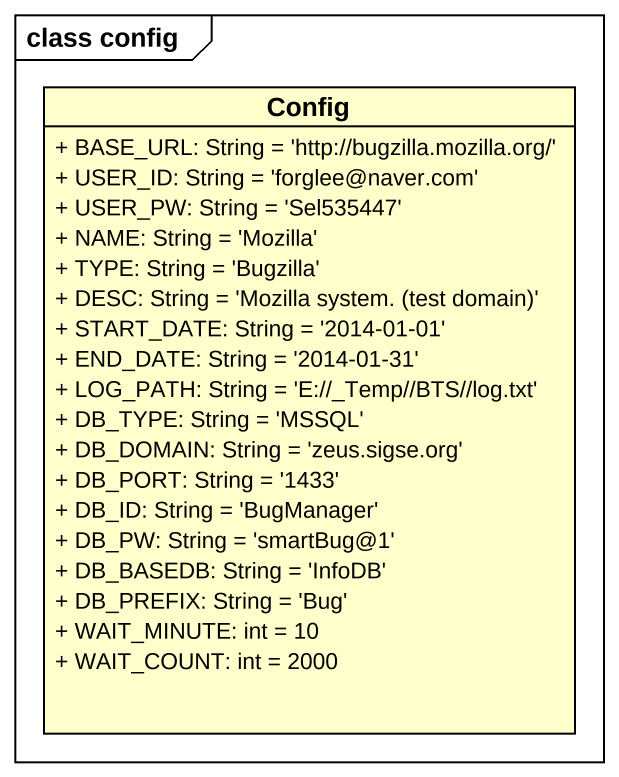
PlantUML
@startuml
mainframe class config
hide circle
hide empty members
skinparam classAttributeIconSize 0
class Config {
  + BASE_URL: String = 'http://bugzilla.mozilla.org/'
  + USER_ID: String = 'forglee@naver.com'
  + USER_PW: String = 'Sel535447'
  + NAME: String = 'Mozilla'
  + TYPE: String = 'Bugzilla'
  {field} + DESC: String = 'Mozilla system. (test domain)'
  + START_DATE: String = '2014-01-01'
  + END_DATE: String = '2014-01-31'
  + LOG_PATH: String = 'E:~//_Temp~//BTS~//log.txt'
  + DB_TYPE: String = 'MSSQL'
  + DB_DOMAIN: String = 'zeus.sigse.org'
  + DB_PORT: String = '1433'
  + DB_ID: String = 'BugManager'
  + DB_PW: String = 'smartBug@1'
  + DB_BASEDB: String = 'InfoDB'
  + DB_PREFIX: String = 'Bug'
  + WAIT_MINUTE: int = 10
  + WAIT_COUNT: int = 2000
}
@enduml
